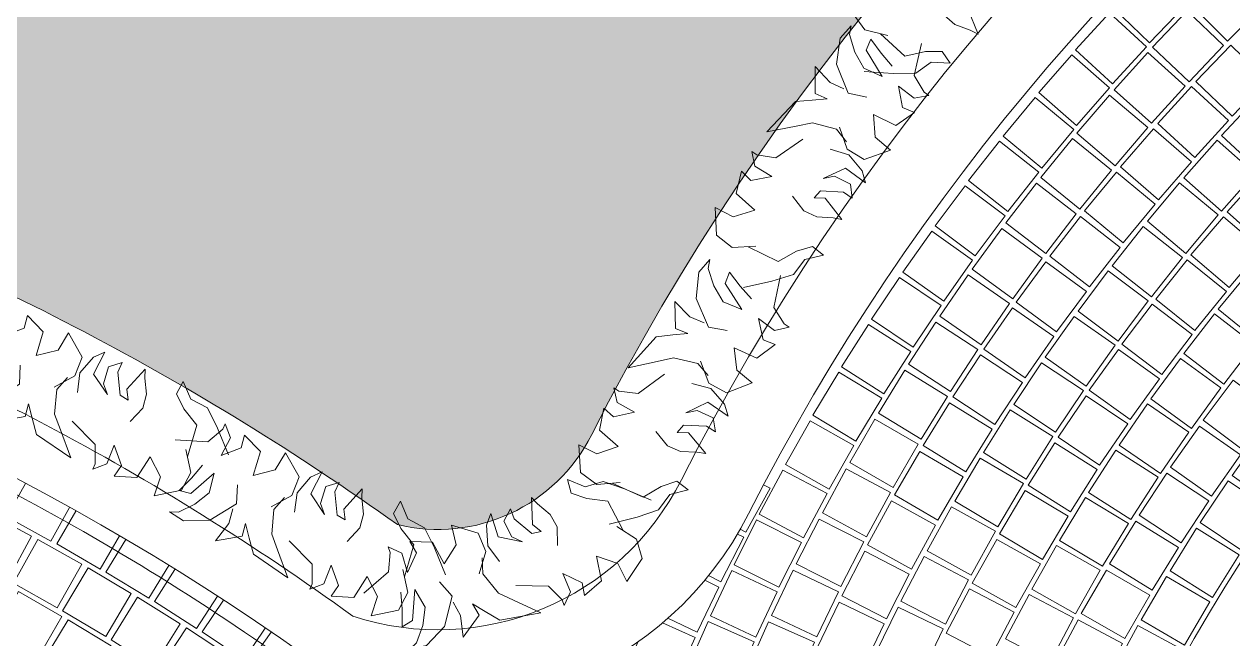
# Model space of a CAD drawing. Header units: millimetres. Extents: x -225363 to 347188, y -782467 to 813415.
# Drawn here: x 21291 to 23699, y 19823 to 21049 of the extents above; entities that cross this region are included whole.
import ezdxf

# ---------------------------------------------------------------- set-up
doc = ezdxf.new("R2010")
doc.units = ezdxf.units.MM
doc.layers.add('Xref SCN', color=8, linetype='Continuous', lineweight=0)
pattern_1 = [(196.9999999999999, (-1424125.796704574, -442865.0747459244), (-126.4792462612767, -237.8728657606396), [95.24999999999993, -285.7499999999997]), (286.9999999999999, (-1424185.264921013, -442833.454934359), (237.8728657606396, -126.4792462612767), [95.24999999999993, -285.7499999999997])]

# ---------------------------------------------------------------- blocks, each defined once
blk = doc.blocks.new('A$Cf999fc33')
at = {"layer": 'Xref SCN', "ltscale": 100}
for points in [[(73.84272275096737, 192.008942775894), (72.93718290980905, 226.0811261450872), (69.76450756634586, 260.7363810978131), (91.2697194244247, 250.3713942577597), (102.2144919480197, 189.5463547789259), (118.9281153751072, 226.3384435711778), (111.2211690265685, 262.1598416908528), (95.54667300335132, 295.1961835560505), (81.42593923630193, 306.0790911481017), (114.3319794384297, 302.4503599841264), (153.8439736538567, 268.1175732889678), (175.0234313544352, 209.4945184811368), (152.6745445868, 178.9859154444421)], [(175.6716537694447, 221.4132675771834), (187.7858553600963, 249.7198859428754), (189.2126018530689, 292.8606113221613), (224.7082458152436, 252.3094897029805), (213.7601873916574, 228.5371423423057), (237.7279872468207, 246.543924699421), (264.545994187938, 266.2347709755995), (347.394166277023, 259.4300785681698), (296.0904387286864, 229.1169280259055), (267.5883678684477, 212.2762888357393), (240.0569876809604, 171.0150798699469), (241.5455991055351, 139.2100320032914)], [(303.2794643251691, 200.6800079972018), (368.0557032255456, 208.1915018513682), (392.6717254957184, 238.1170333045884), (395.5870834132656, 249.4527108171606), (410.7436586844269, 223.8008470429922), (398.5643062624149, 185.8426150837331), (435.6169983805157, 207.7354460309143), (437.4965147939511, 233.8400797256036), (474.2234527547844, 207.474842704949), (468.7803560087923, 158.1157824016409), (509.7842475485522, 176.5753346793354), (524.230735473102, 213.9504950550618), (559.1433078518603, 171.1322379333433), (551.4982264349237, 132.0078628070769), (514.963455068646, 102.7305537688662)], [(-0.002058159559965134, 186.8297352558002), (53.11274907086045, 148.9985190596199), (60.23662383598275, 110.9099854374072), (57.32126591843553, 99.57430792483501), (82.97312969248742, 114.7308831959381), (90.61821110942401, 153.8552583222045), (112.5110420566052, 116.8025662039872), (101.5629836332519, 93.03021884331247), (146.4529237628449, 98.4048788578948), (165.4988335240632, 144.2655096602393), (192.5090070597362, 108.3138098775526), (187.1310611451045, 68.60636316775344), (238.3696378620807, 89.26790011645062), (250.5489902840927, 127.2261320757098), (232.672509589931, 170.4971591179492)], [(393.6391302684788, 129.0990766893956), (396.2287340285257, 92.17668623419013), (384.6976040215231, 66.13720337097766), (361.8307965018321, 43.01307842531241), (350.9478889098391, 28.89234465820482), (347.9055152290966, 82.8508267980651), (363.9057654098142, 98.07255290064495), (345.1856098060962, 100.4699900661362), (312.6020378614776, 67.75940235843882), (307.3543936100323, 47.35518283577403), (291.6147467554547, 70.73991110740462), (304.895091512939, 103.5808004781138), (324.8465411150828, 115.3692479112069), (277.624314651126, 100.9260458865901), (267.6469469002914, 52.73312875028932), (256.4415710505564, 74.95171385491267), (255.0181104575749, 116.4083753151353), (275.6829333060887, 149.7671854379005)], [(526.9473549963441, 111.7339449474239), (501.5528086482082, 50.58643721102271), (460.6140679400414, 41.77849852695363), (430.4279331606813, 27.7880664227996), (425.6982096612919, -0.0006311908946372569), (459.3176231100224, 17.94100033480208), (496.1748627335764, 10.87899050128181), (537.1787542733364, 29.33854277891805), (587.8994102382567, 57.38455781870289)]]:
    blk.add_lwpolyline(points, dxfattribs=at)
blk = doc.blocks.new('*U47')
at = {"layer": 'Xref SCN', "ltscale": 3}
blk.add_lwpolyline([(-50, 50), (50, 50), (50, -50), (-50, -50)], close=True, dxfattribs=at)
blk = doc.blocks.new('*U48')
at = {"layer": 'Xref SCN', "lineweight": -2}
for p, rotation in [((1125332.173089124, 402455.2493145854), 330.1132075471697), ((1125429.914258103, 402398.3495966227), 328.754716981132)]:
    blk.add_blockref('*U47', p, dxfattribs=dict(at, rotation=rotation))
blk = doc.blocks.new('*U49')
at = {"layer": 'Xref SCN', "ltscale": 3}
blk.add_lwpolyline([(-50, 50), (50, 50), (50, -50), (-50, -50)], close=True, dxfattribs=at)
blk = doc.blocks.new('*U50')
at = {"layer": 'Xref SCN', "lineweight": -2}
for p, rotation in [((1125272.371411867, 402613.439432476), 332.0000000000001), ((1125372.012010474, 402558.9631181646), 330.6666666666667), ((1125470.358023528, 402502.1830210538), 329.3333333333334), ((1125567.35619493, 402443.1298885678), 328), ((1125662.953998457, 402381.8356990195), 326.6666666666667)]:
    blk.add_blockref('*U49', p, dxfattribs=dict(at, rotation=rotation))
blk = doc.blocks.new('*U51')
at = {"layer": 'Xref SCN', "ltscale": 3}
blk.add_lwpolyline([(50, 38.29288959142286), (50, -38.29288959142286), (-50, -38.29288959142286), (-50, 37.69483765627956)], dxfattribs=at)
blk = doc.blocks.new('*U52')
at = {"layer": 'Xref SCN', "lineweight": -2}
for p, rotation in [((1125353.371875385, 402681.6191039113), 331.2), ((1125452.748707904, 402626.2855936328), 329.8909090909091), ((1125550.83545568, 402568.6961665496), 328.5818181818181), ((1125647.580916849, 402508.8808846853), 327.2727272727273), ((1125742.934589702, 402446.8709719731), 325.9636363636363), ((1125836.846699055, 402382.6987979568), 324.6545454545455)]:
    blk.add_blockref('*U51', p, dxfattribs=dict(at, rotation=rotation))
blk = doc.blocks.new('A$C5a1e36a9')
at = {"layer": 'Xref SCN'}
blk.add_circle((5016.627436342184, 5016.625725506747), 5016.625646776831, dxfattribs=at)
for name in ['*U52', '*U50', '*U48']:
    blk.add_blockref(name, (-1117964.722749129, -393288.0294538178), dxfattribs=at)
blk = doc.blocks.new('A$C997e597b')
at = {"layer": 'Xref SCN'}
blk.add_circle((15258.56133056036, 9923.809390316077), 5016.625646776831, dxfattribs=at)
blk = doc.blocks.new('A$C51a07449')
at = {"layer": 'Xref SCN'}
blk.add_lwpolyline([(1235.838112371741, 280.0013400133466, -0.1439956007932535), (1257.052164623048, 836.2943295043078, -0.5901614753436326), (7312.586132479832, 2507.23902341543, -0.5901614753436326)], format="xyb", dxfattribs=at)
at = {"layer": 'Xref SCN', "ltscale": 3}
for points in [[(1472.363794544479, 3041.545539425861), (1541.729125125799, 3113.576441914658), (1613.760027614655, 3044.211111333396), (1544.394697033335, 2972.180208844598)], [(1629.268702488858, 3046.141889729886), (1699.979380607605, 3116.852567848517), (1770.690058726352, 3046.141889729886), (1699.979380607605, 2975.431211611256)], [(1550.598077186383, 2963.508370543015), (1619.433534755837, 3036.045807644201), (1691.970971857198, 2967.210350074805), (1623.135514287744, 2894.67291297362)], [(1396.963358256733, 2958.315154788201), (1464.496639068937, 3032.066466524033), (1538.247950804653, 2964.533185711945), (1470.714669992449, 2890.781873976113)], [(1637.01822269382, 2895.59866725438), (1706.537465461297, 2967.481035642151), (1778.419833849184, 2897.961792874674), (1708.900591081707, 2826.079424486903)], [(1323.678321744548, 2873.216235037602), (1389.336897319881, 2948.641373111226), (1464.762035393389, 2882.982797535893), (1399.103459818056, 2807.557659462269)], [(1474.117503702641, 2878.84381090739), (1541.030564338434, 2953.158293455141), (1615.345046886243, 2886.245232819289), (1548.431986250449, 2811.930750271538)], [(1399.879398002522, 2792.20623568329), (1464.82420283556, 2868.246832243283), (1540.864799395436, 2803.302027410246), (1475.919994562399, 2727.261430850253)], [(1560.719178607455, 2811.445698044787), (1628.291887477739, 2885.160886547004), (1702.007075980073, 2817.588177676604), (1634.434367109789, 2743.872989174386)], [(1252.554973407416, 2786.302530475718), (1316.297372382367, 2863.35385475331), (1393.348696660018, 2799.611455778417), (1329.606297685066, 2722.560131500824)], [(1687.871011799434, 2787.791566680477), (1756.12632612139, 2860.875163108285), (1829.209922549082, 2792.619848786446), (1760.954608227126, 2719.536252358637)], [(1486.697131055873, 2725.283044699172), (1552.275003544753, 2800.778360049473), (1627.770318895113, 2735.200487560651), (1562.192446406232, 2659.70517221035)], [(1183.638236277038, 2697.628937661182), (1245.424197586253, 2776.257780874847), (1324.053040799918, 2714.471819565748), (1262.267079490703, 2635.842976352083)], [(1327.934639174957, 2703.655021936924), (1390.866678279825, 2781.369618082594), (1468.581274425611, 2718.43757897761), (1405.649235320743, 2640.72298283194)], [(1612.864141464233, 2703.215903892473), (1679.097724683583, 2778.136611670139), (1754.018432461191, 2711.903028450615), (1687.784849241842, 2636.982320672949)], [(1415.004992655246, 2637.17229821044), (1478.541152231628, 2714.393774667871), (1555.762628689175, 2650.857615091372), (1492.226469112793, 2573.636138633941)], [(1699.281377919484, 2635.736366044672), (1766.194438555278, 2710.050848592422), (1840.508921103086, 2643.13778795657), (1773.595860467292, 2568.82330540882)], [(1116.971639641793, 2607.251464735775), (1176.762137947604, 2687.408163222834), (1256.918836434605, 2627.617664917081), (1197.128338128794, 2547.460966430022)], [(1258.332534564193, 2613.250858247047), (1319.208677465096, 2692.586192276154), (1398.544011494145, 2631.71004937531), (1337.667868593242, 2552.374715346203)], [(1540.195424848935, 2616.623000262829), (1604.357850984205, 2693.32491075038), (1681.059761471814, 2629.162484615168), (1616.897335336544, 2552.460574127617)], [(1345.694010549923, 2547.176442111842), (1407.143040145515, 2626.068880037055), (1486.035478070611, 2564.619850441581), (1424.58644847502, 2485.727412516368)], [(1626.875222729286, 2549.635975877696), (1691.687212835765, 2625.789806631394), (1767.841043589404, 2560.97781652509), (1703.029053482926, 2484.823985771392)], [(1191.120785976062, 2521.055703111691), (1249.899311205372, 2601.95740254916), (1330.801010642899, 2543.178877319908), (1272.022485413589, 2462.277177882439)], [(1469.919090073789, 2528.077474661288), (1531.962478717556, 2606.503350018698), (1610.388354074908, 2544.459961374756), (1548.344965431141, 2466.034086017346)], [(1052.597291552462, 2515.227196048596), (1110.354561894666, 2596.861121120339), (1191.988486966584, 2539.103850778076), (1134.231216624379, 2457.469925706333)], [(1278.813729781657, 2455.35980745533), (1338.131704254774, 2535.866812768101), (1418.638709567487, 2476.548838295159), (1359.32073509437, 2396.041832982388)], [(1556.9013615984, 2461.547456451401), (1619.561742734862, 2539.481252944504), (1697.495539228199, 2476.820871808042), (1634.835158091737, 2398.887075314939)], [(1126.34545698599, 2427.132742484857), (1182.986080678646, 2509.545361347031), (1265.398699540878, 2452.90473765455), (1208.758075848222, 2370.492118792376)], [(1402.087579973042, 2437.645403077477), (1461.965632023988, 2517.736718977452), (1542.056947923731, 2457.858666926506), (1482.178895872785, 2377.76735102653)], [(1681.464989667293, 2441.369381076016), (1744.766235048184, 2518.783542139921), (1822.180396112148, 2455.482296758972), (1758.879150731256, 2378.068135695066)], [(990.5558522273786, 2421.614256100031), (1046.243413876276, 2504.673846019607), (1129.303003795911, 2448.986284370767), (1073.615442147013, 2365.926694451191)], [(1214.411957871635, 2361.788026826165), (1271.556475406513, 2443.852051317459), (1353.620499897748, 2386.707533782639), (1296.47598236287, 2304.643509291345)], [(1489.414358038688, 2371.539496543235), (1549.874269524822, 2451.192488345667), (1629.527261327254, 2390.732576859416), (1569.06734984112, 2311.079585056985)], [(930.8865083695855, 2326.471772829478), (984.469187867362, 2410.904565379664), (1068.901980417548, 2357.321885881771), (1015.319300919771, 2272.889093331585)], [(1064.050941368565, 2331.546346472285), (1118.514844870195, 2415.413403266866), (1202.381901664659, 2360.949499765353), (1147.91799816303, 2277.082442970772)], [(1336.751512961462, 2345.394269312208), (1394.419545172947, 2427.091258613218), (1476.11653447384, 2369.423226401734), (1418.448502262356, 2287.726237100724)], [(1612.998916912358, 2352.859299392032), (1674.063704875996, 2432.049523984257), (1753.253929468337, 2370.984736020735), (1692.189141504699, 2291.79451142851)], [(1424.466836385429, 2279.682281652931), (1482.679133401019, 2360.992357757641), (1563.989209505729, 2302.780060741934), (1505.776912490139, 2221.469984637224)], [(1152.534730647458, 2266.527987426904), (1207.464943064377, 2350.090369895683), (1291.027325533098, 2295.160157478938), (1236.097113116179, 2211.597775010159)], [(1547.08826350118, 2262.430192103027), (1605.866788730491, 2343.331891540496), (1686.768488168018, 2284.553366311244), (1627.989962938707, 2203.651666873775)], [(873.6269484150689, 2229.859840268502), (925.0709017931949, 2315.612505887868), (1010.823567412561, 2264.168552509742), (959.3796140344348, 2178.415886890376)], [(1004.279932672856, 2234.362025215116), (1056.529789144406, 2319.626041650539), (1141.793805579888, 2267.376185178931), (1089.543949108338, 2182.112168743508)], [(1273.959645261057, 2251.392914618773), (1329.374623586191, 2334.634611965797), (1412.616320933215, 2279.219633640547), (1357.201342608081, 2195.977936293522)], [(1651.310873558279, 2220.048248787003), (1711.293063026853, 2300.06160358811), (1791.30641782796, 2240.079414119304), (1731.324228359386, 2160.066059318196)], [(1362.109440762084, 2186.04743927368), (1418.028731109109, 2268.951196529146), (1500.932488364633, 2213.031906182063), (1445.013198017608, 2130.128148926597)], [(1093.226279336028, 2169.647783265682), (1145.902921289671, 2254.648791450833), (1230.903929474764, 2201.972149497247), (1178.22728752112, 2116.971141312097)], [(1213.758834516862, 2155.711486330722), (1266.879406222142, 2240.435773649602), (1351.603693540907, 2187.315201944206), (1298.483121835627, 2102.590914625325)], [(1483.786787108285, 2170.155814485741), (1540.231108994922, 2252.703004182025), (1622.778298691148, 2196.258682295331), (1566.333976804512, 2113.711492599046)], [(818.8133387295529, 2131.839480584604), (868.0860728845, 2218.857856051531), (955.1044483515434, 2169.5851218967), (905.8317141965963, 2082.566746429773)], [(947.073394963285, 2135.646383992687), (997.073394963285, 2222.248924371146), (1083.675935341744, 2172.248924371146), (1033.675935341744, 2085.646383992687)], [(1586.28223929042, 2126.471938133414), (1643.843945859, 2208.243876699882), (1725.615884425584, 2150.682170131302), (1668.054177857004, 2068.910231564834)], [(1302.390795590589, 2090.707983038737), (1355.973475088365, 2175.140775588923), (1440.406267638551, 2121.55809609103), (1386.823588140775, 2037.125303540844)], [(1708.816006436944, 2109.906492981943), (1766.972909328528, 2191.25619885762), (1848.322615204379, 2133.099295966094), (1790.165712312795, 2051.749590090418)], [(1036.528998945374, 2071.216666480468), (1086.914415993262, 2157.595539759204), (1173.293289272115, 2107.2101227112), (1122.907872224227, 2020.831249432464)], [(1156.194004829507, 2058.42138551583), (1206.980529353721, 2144.565038368222), (1293.124182206113, 2093.778513844009), (1242.337657681899, 2007.634860991617)], [(1423.146117325407, 2076.111426846241), (1477.210199070862, 2160.236780129373), (1561.335552353878, 2106.172698383802), (1507.271470608423, 2022.047345100669)], [(766.4803007636219, 2032.472605537681), (813.5506939801853, 2120.701728181157), (901.7798166237772, 2073.631334964593), (854.7094234072138, 1985.402212321118)], [(892.470534742577, 2035.46707757446), (940.1864107684232, 2123.348788840696), (1028.06812203466, 2075.632912814734), (980.3522460088134, 1987.751201548497)], [(1524.082088695373, 2030.992147307028), (1579.171786840772, 2114.449472679116), (1662.629112212919, 2059.359774533892), (1607.53941406752, 1975.902449161804)], [(1645.584685017122, 2015.837678019365), (1701.221321202116, 2098.931388455327), (1784.315031638136, 2043.294752270274), (1728.678395453142, 1960.201041834312)], [(1245.357467673486, 1993.738255788281), (1296.561754160561, 2079.634245481342), (1382.457743853563, 2028.429958994326), (1331.253457366489, 1942.533969301265)], [(982.4834179603495, 1971.304997836123), (1030.541593478993, 2058.999990656797), (1118.236586299725, 2010.941815138096), (1070.178410781082, 1923.246822317422)], [(1365.215713552898, 1980.373733136046), (1416.855459716637, 2066.008636161219), (1502.490362741752, 2014.368889997306), (1450.850616578013, 1928.733986972133)], [(1101.308113232488, 1959.595213693159), (1149.722691767616, 2047.093948456983), (1237.22142653144, 1998.679369921854), (1188.806847996311, 1911.180635158031)], [(716.6608891859651, 1931.82197737589), (761.499210794922, 2021.206119790964), (850.8833532100543, 1976.367798181949), (806.0450316010974, 1886.983655766875)], [(840.5087740842719, 1933.892763853131), (885.9078240580857, 2022.993416271987), (975.0084764768835, 1977.594366297999), (929.6094265030697, 1888.493713879143)], [(1464.766099332366, 1933.694343651761), (1517.334476313321, 2018.762350220466), (1602.402482882142, 1966.193973239395), (1549.834105901187, 1881.12596667069)], [(1585.265789226862, 1919.875327237474), (1638.329897565069, 2004.634989850456), (1723.089560177876, 1951.570881512191), (1670.025451839669, 1866.811218899209)], [(1191.053929884685, 1895.213871598768), (1239.839895798359, 1982.506079325743), (1327.132103525335, 1933.720113411837), (1278.346137611661, 1846.427905684861)], [(931.1281693719793, 1869.984196429315), (976.8247503018938, 1958.932622448599), (1065.773176321061, 1913.236041518569), (1020.076595391147, 1824.287615499285)], [(1310.042824659031, 1883.020818391349), (1359.216117123375, 1970.095426103333), (1446.290724835359, 1920.922133638756), (1397.117432371015, 1833.847525926773)], [(1049.142117635347, 1859.30671865592), (1095.148621408269, 1948.095240496157), (1183.937143248506, 1902.088736723003), (1137.930639475584, 1813.300214882765)], [(669.3865710042883, 1829.951169193198), (711.964500160655, 1920.433874439797), (802.4472054073121, 1877.855945283256), (759.8692762509454, 1787.373240036657)], [(791.2237249829341, 1830.993056789506), (834.2748346636072, 1921.251585224469), (924.5333630985115, 1878.200475543621), (881.4822534178384, 1787.941947108658)], [(1408.387367044576, 1834.665621879103), (1458.387367044576, 1921.268162257562), (1544.989907423034, 1871.268162257562), (1494.989907423034, 1784.665621879103)], [(1527.915978390723, 1822.109580914839), (1578.35771419364, 1908.455578443303), (1664.703711722046, 1858.013842640328), (1614.261975919129, 1771.667845111864)], [(1139.522526489338, 1795.211656821251), (1185.852130001411, 1883.832014744403), (1274.472487924388, 1837.502411232388), (1228.142884412315, 1748.882053309237)], [(882.4999630609527, 1767.326688636385), (925.8022844637744, 1857.464965528809), (1015.940561356023, 1814.162644126045), (972.6382399532013, 1724.024367233622)], [(1257.672450443264, 1784.132085045741), (1304.339182765689, 1872.575378145557), (1392.782475865446, 1825.908645822958), (1346.115743543021, 1737.465352723142)], [(999.7349462583661, 1757.630739437474), (1043.299043492181, 1847.642791031685), (1133.311095086392, 1804.078693797754), (1089.746997852577, 1714.066642203543)], [(624.6872056913562, 1726.92452477559), (664.9778492627665, 1818.448642037692), (756.5019665248692, 1778.157998466282), (716.2113229534589, 1686.633881204179)], [(744.6491649497766, 1726.838478702761), (785.322829257464, 1818.193024467037), (876.6773750216234, 1777.519360159466), (836.003710713936, 1686.16481439519)], [(1354.996358433506, 1733.994626107044), (1402.383224680787, 1822.054179292696), (1490.442777866265, 1774.667313045356), (1443.055911618983, 1686.607759859704)], [(1473.58912288514, 1722.632273312309), (1521.361104736337, 1810.483498403395), (1609.212329827482, 1762.711516552139), (1561.440347976284, 1674.860291461053)]]:
    blk.add_lwpolyline(points, close=True, dxfattribs=at)
for points in [[(775.3188516809605, 2091.394536303764), (788.3588646980934, 2084.24841297121), (740.3006891794503, 1996.553420150536), (728.9074725352693, 2002.797074293136)], [(723.2519374263939, 1993.038150706736), (735.8954547194298, 1986.542639351683), (690.1988737895153, 1897.594213332399), (665.7810072887223, 1910.138707514387)], [(658.1675885957666, 1900.87008755916), (686.0628397543915, 1887.469241959159), (642.7605183515698, 1797.330965066736), (584.528104208177, 1825.305747814244)], [(573.95982433483, 1816.184311748075), (638.896641270956, 1787.09904067521), (598.0195328637492, 1695.835345767147), (506.7558379557449, 1736.712454174296), (525.6205350426026, 1778.830451913353)]]:
    blk.add_lwpolyline(points, dxfattribs=at)
blk = doc.blocks.new('Xref SCN')
at = {"layer": 'Xref SCN', "ltscale": 3}
h = blk.add_hatch(dxfattribs=at)
h.set_pattern_fill('CROSS', color=256, scale=30, angle=197)
h.set_pattern_definition(pattern_1)
edge = h.paths.add_edge_path()
edge.add_arc((2267.432492593316, -6082.955996482024), 1150.000000000537, 110.6378028022086, 180.3855560689939)
edge.add_line((1117.45852989766, -6090.69454436157), (1124.354477578541, -7115.455314012756))
edge.add_arc((2274.328440274171, -7107.716766132653), 1150.000000000515, 180.3855560690217, 270.3855560690193)
edge.add_line((2282.066988154227, -8257.690728828284), (21549.8991634509, -8127.551182389644))
edge.add_arc((21542.16480664337, -6977.572696246487), 1150.004495150925, 270.3853457486589, 360.4401760572534)
edge.add_line((22692.13536467512, -6968.737848909465), (22692.16932637642, -2095.908891016872))
edge.add_arc((21542.20329682976, -2104.748059039981), 1150.000000001153, 0.4403930512387025, 90.3855560690482)
edge.add_line((21534.46474894912, -954.7740963437154), (6081.87324634222, -1059.018761787764))
edge.add_arc((6089.608981841442, -2208.997088369517), 1150.00434486635, 90.38541449006392, 160.1331677440024)
edge.add_arc((-23.55194331795474, -0.0794007698373207), 5349.999797249518, 290.6378018122106, 340.13330833294367, ccw=False)
edge = h.paths.add_edge_path()
edge.add_arc((21542.20329682936, 18280.17292901865), 1150.000000000495, 0.4403363143794081, 104.369872908503, ccw=False)
edge.add_line((22692.16933512774, 18289.01095829364), (22692.16933512804, 2403.988085117999))
edge.add_arc((21542.20329682986, 2395.150055855041), 1150.0000000002, -89.61444393098418, 0.44033631378022164, ccw=False)
edge.add_line((21549.94184470984, 1245.176093159724), (6067.061946074886, 1140.931379739806))
edge.add_arc((6059.324010787664, 2290.90442000174), 1149.99907346562, 200.6377726041507, 270.38552585808895, ccw=False)
edge.add_arc((-23.55236299291664, -0.07936344246354565), 5350.000286126963, 20.63780260191557, 28.59528784446422)
edge.add_arc((5234.302447717453, 2862.395526084858), 636.558452985771, 160.1438003828004, 208.3076443223057, ccw=False)
edge.add_arc((7788.188339109593, 2340.315315806074), 3237.894847489657, 44.33072283090661, 166.8196660366165, ccw=False)
edge.add_arc((13743.18888037902, 8157.794208345327), 5087.073147143053, 224.3307228342767, 255.0649233926709)
edge.add_arc((13751.05389514806, 8258.775854639935), 5186.703216037286, 255.2684708845108, 275.8244798379233)
edge.add_arc((13743.18888017516, 8157.794208547473), 5087.073147375032, 276.0280273323885, 352.8040128533177)
edge.add_arc((13366.1299541812, 8136.436578901939), 5458.915630729331, 353.5221682628192, 372.9616768325129)
edge.add_arc((13743.18888038175, 8157.794208354395), 5087.073147139498, 13.67983223975764, 75.72664608736717)
edge.add_arc((16202.12696616123, 17226.11521777178), 4310.076534491913, 184.5428523497743, 253.7687722026763, ccw=False)
edge.add_arc((12055.19205003142, 16895.67084596019), 150.0000000842738, 104.41773841877719, 184.1801390410202, ccw=False)
edge.add_line((12017.84358862124, 17040.94676432099), (21256.79565814864, 19394.19379048572))
h = blk.add_hatch(dxfattribs=at)
h.set_pattern_fill('CROSS', color=256, scale=30, angle=197)
h.set_pattern_definition(pattern_1)
edge = h.paths.add_edge_path()
edge.add_line((10158.25248481041, 16567.29161360742), (1851.338825992003, 14451.44343979788))
edge.add_arc((2136.746464633302, 13337.42257832055), 1150.000000000654, 104.3698729064734, 180.3855560689439)
edge.add_line((986.7725019375212, 13329.684030442), (1035.38745512125, 6105.340234971274))
edge.add_arc((2185.361418233575, 6113.078783146311), 1150.000000419184, 180.385556083576, 250.133309335547)
edge.add_arc((-23.55210237688152, -0.07924422139149101), 5350.000000281268, 54.44102472604362, 70.1333093213699, ccw=False)
edge.add_arc((3168.419816109703, 4685.789284040571), 343.1811352010142, 256.3942929210485, 333.3422024317786)
edge.add_arc((7788.188339282695, 2340.315315693876), 4837.894847444187, 44.33072283415328, 153.0645302841241, ccw=False)
edge.add_arc((13743.18888039085, 8157.794208342014), 3487.073147149247, 224.3307228344502, 435.8787816870128)
edge.add_arc((16212.7306757724, 17236.67011801348), 5922.692247420785, 187.7158634724419, 254.1381202870174, ccw=False)
edge.add_arc((10541.85131194201, 16468.33828872615), 199.9999999717396, 187.6327112132098, 187.7158634946018, ccw=False)
edge.add_arc((10194.95235707314, 16421.8504936444), 150.0000000006549, 7.632711191249096, 104.1620853056079)
edge = h.paths.add_edge_path()
edge.add_arc((-13757.86462657561, 9268.2280887509), 1149.999999999663, 104.3599253580993, 180.4403363137304)
edge.add_line((-14907.83066487326, 9259.390059488946), (-14907.8306648724, 2149.033009727815))
edge.add_arc((-13757.86462657403, 2157.871038991669), 1150.000000000405, 180.4403363138248, 270.3855560690533)
edge.add_line((-13750.12607869329, 1007.897076296153), (-6128.956795133097, 1058.860412580692))
edge.add_arc((-6136.702427903992, 2208.823382532624), 1149.989055203435, 270.3859127362743, 340.1336659940865)
edge.add_arc((-23.55170312459495, -0.07963775157440978), 5350.000509182541, 110.6378053248454, 160.1333118404704, ccw=False)
edge.add_arc((-2314.536697075961, 6082.797508539655), 1150.000000000707, 290.637802811165, 360.3855560689717)
edge.add_line((-1164.562734380132, 6090.536056418754), (-1205.642104430852, 12195.0671255059))
edge.add_arc((-2355.616067125199, 12187.32857762662), 1149.999999999226, 0.3855560689807032, 104.3599253581076)
edge.add_line((-2640.83028798044, 13301.39897406491), (-14043.0788474308, 10382.29848518965))
edge = h.paths.add_edge_path()
edge.add_line((-13750.10342724499, -8364.829988773374), (-2217.808474847945, -8287.971851441147))
edge.add_arc((-2225.557910838118, -7138.009647688681), 1149.988314643846, 270.3861024765974, 360.3861024766013)
edge.add_line((-1075.595707085653, -7130.260211698432), (-1082.491659604668, -6105.498722913631))
edge.add_arc((-2232.46562271614, -6113.237271088072), 1150.000000418328, 0.3855560835465677, 70.13330933550203)
edge.add_arc((-23.55210179187861, -0.07924351755855241), 5350.000000579504, 200.6378028130497, 250.133309318957, ccw=False)
edge.add_arc((-6106.428854743411, -2291.063838795871), 1149.999999989781, 20.63780281546618, 90.38555606940805)
edge.add_line((-6114.167402631196, -1141.089876111026), (-13765.59325048783, -1192.053274140098))
edge.add_arc((-13757.84314828146, -2342.014767317753), 1149.987608574801, 90.38613590727235, 180.4409912858983)
edge.add_line((-14907.79669441492, -2350.865846952107), (-14907.83065611986, -7223.695345795784))
edge.add_arc((-13757.86462657333, -7214.856177773401), 1150.000000001009, 180.4403930512026, 270.3855560690091)
edge.add_arc((-13747.7709107266, -8714.815353055687), 349.9931368543271, 90.38184846327579, 90.38555671171002, ccw=False)
at = {"layer": 'Xref SCN'}
for points in [[(21170.1847479311, 19733.30822873339, -0.4875941573619264), (23042.16933512654, 18290.26668712336), (23042.16933512912, 2405.243813959489, -0.414213562373095), (21552.29705493523, 895.1840175571033), (6069.418408371319, 790.9393125653951, -0.314089156412974), (4655.583861107414, 1762.216598525896, 0.03477349207873731), (4366.191898389021, 2393.693428806455, -0.2077135846943199), (4299.119463875177, 3176.609414868028, -0.5901643176475091), (10354.67457345, 4847.532467465806, 0.134879567910843), (12521.72925028361, 3580.906797295342, 0.08986899184814741), (14241.27037145277, 3446.979328768932, 0.3479529645834747), (18442.67543641233, 7562.237232839005, 0.08480836681686449), (18345.36415298755, 9280.22227358488, 0.2777472678124035), (14905.52588359268, 12750.05233397336, -0.3120018823839892), (11556.62703941645, 16857.81678183379, -0.3638812203274946), (11931.18586707742, 17380.04927928782)], [(21207.30015749518, 19587.97256476774, -0.4875019784721183), (22892.16933512641, 18289.74870272412), (22892.16933512666, 2404.725829560644, -0.4143201802074302), (21551.2876791223, 1045.180621386884), (6068.408495958065, 940.9359127826465, -0.314089156412975), (4795.957940015767, 1815.085473779563, 0.03475754744985484), (4498.041270806105, 2465.218581607236, -0.2096378704288183), (4443.391879476985, 3134.958396474842, -0.5908386502020884), (10247.37685389192, 4742.712624985292, 0.134894463080216), (12483.3278857798, 3435.905368081167, 0.08989788781435676), (14256.75779502135, 3297.780739697047, 0.3480271492531981), (18591.61182336896, 7544.378434609236, 0.0849047449249453), (18491.33123301547, 9314.78519564433, 0.2776597883136725), (14944.84712587745, 12894.82929440993, -0.3118325523197416), (11706.1792139067, 16869.4022295381, -0.3636277596139125), (11968.30683619303, 17234.71503139227)], [(21256.79565814864, 19394.19379048572, -0.4873520527600381), (22692.16933512774, 18289.01095829364), (22692.16933512804, 2403.988085117999, -0.4144936240348549), (21549.94184470984, 1245.176093159724), (6067.061946074886, 1140.931379739806, -0.3140891564129623), (4983.123392572161, 1885.57727025187, 0.03473503885151173), (4673.867414378008, 2560.535894014829, -0.2133038789825034), (4635.588630265775, 3078.609375918943, -0.5919222941644434), (10104.3132278158, 4602.95283501142, 0.1349129633609273), (12432.12619613745, 3242.570119621272, 0.08993380364239148), (14277.40756280749, 3098.849298205922, 0.3481193584637186), (18790.19357843359, 7520.568359651308, 0.08502486124028798), (18685.9541003824, 9360.867433183088, 0.2775445301844274), (14997.39828809416, 13087.83193295179, -0.3115893886019098), (11905.59107926778, 16884.73697327681, -0.3627966146664886), (12017.84358862124, 17040.94676432099)], [(10109.05787998629, 16761.14702885534), (1801.843325295311, 14645.22221406942, 0.3444342271818743), (786.7770301632845, 13328.33819602855), (835.3919833481777, 6103.994400557076, 0.3140891564035103), (1726.587071808288, 4843.422884805159, -0.07022984387341812), (2998.871627488028, 4169.747466811712, 0.3712655768903973), (3653.617149800193, 4441.598184659833, -0.513536244979109), (11105.75861031974, 5581.271364869663, 1.321035916404342), (14645.75198122048, 11732.69116370279, -0.2980774236316108), (10541.85131198025, 16468.33828865331, 0.448230539334488)], [(10158.25248481041, 16567.29161360742), (1851.338825992003, 14451.44343979788, 0.3444041590464169), (986.7725019375212, 13329.684030442), (1035.38745512125, 6105.340234971274, 0.3140891564035318), (1794.553641630118, 5031.520054870132, -0.06857771076225913), (3087.690254316374, 4352.238644091382, 0.3489606479377238), (3475.12151782446, 4531.817345937783, -0.5135651419744152), (11248.82223638905, 5721.031154850647, 1.321614334886534), (14593.94464749064, 11539.49404101726, -0.2982186949356155), (10343.66209898025, 16441.48617792843, -0.0003628202886292978), (10343.62333774797, 16441.77383436282, 0.4479992441927153)]]:
    blk.add_lwpolyline(points, format="xyb", close=True, dxfattribs=at)
for points in [[(10072.13033112962, 16906.53054269131), (1764.727915731914, 14790.55787803525, 0.3444527125239354), (636.7804263360449, 13327.3288202176), (685.3953795209381, 6102.985024747344, 0.314089156403509), (1675.612144438943, 4702.350007256886, -0.07132497686187043), (2928.457579869733, 4035.467662797051, 0.3814239492224126), (3787.462987308172, 4373.882826286543, -0.5135169078659486), (10998.46089076449, 5476.451522383639, 1.320626084643588), (14684.69262418841, 11877.56584608963, -0.2979643242735039), (10690.50644049305, 16488.37981352744, 0.4489644996791282), (10070.94617409287, 16906.22892687927)], [(4277.905411623666, 2620.316425377057, -0.1439956007932535), (4299.119463874973, 3176.609414868019, -0.5901614753436326), (10354.65343173176, 4847.554108779141, -0.5901614753436326)]]:
    blk.add_lwpolyline(points, format="xyb", dxfattribs=at)
blk.add_circle((1.455191522836685e-11, 7.821654435247183e-11), 5016.625646776831, dxfattribs=at)
at = {"layer": 'Xref SCN', "ltscale": 3}
for name, p in [('A$C997e597b', (-15258.56133056035, -9923.809390316057)), ('A$C51a07449', (3042.067299251925, 2340.315085363711)), ('A$C5a1e36a9', (-5016.627436342169, -5016.625725506727))]:
    blk.add_blockref(name, p, dxfattribs=at)
at = {"layer": 'Xref SCN', "ltscale": 100, "xscale": -1}
for p, rotation in [((4575.006009866731, 5452.295467854205), 25.02919289013972), ((4255.8503526922, 5171.013309950145), 41.44603190216656), ((3978.439671901069, 4712.253660728826), 43.0249946091321), ((2330.130036366652, 4905.429484579208), 141.0274965876986), ((2762.677190385308, 4666.539814256559), 141.0274965876986), ((3002.681886273451, 4401.431678306506), 185.5021905315665)]:
    blk.add_blockref('A$Cf999fc33', p, dxfattribs=dict(at, rotation=rotation))
at = {"layer": 'Xref SCN', "ltscale": 100, "rotation": 73.02564081588817}
blk.add_blockref('A$Cf999fc33', (4917.214056412937, 3602.301898429248), dxfattribs=at)

msp = doc.modelspace()

# ---------------------------------------------------------------- block references
msp.add_blockref('Xref SCN', (18946.53077138338, 15698.97744072331))

doc.saveas('drawing.dxf')
